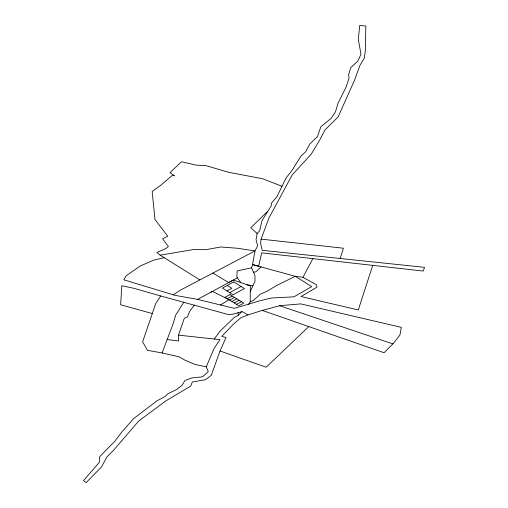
<?xml version="1.0" encoding="UTF-8"?>
<svg xmlns="http://www.w3.org/2000/svg" width="508" height="508" viewBox="0 0 508 508"><rect width="100%" height="100%" fill="white"/><g stroke="black" fill="none" stroke-linecap="round" stroke-linejoin="round"><path stroke-width="0.76" d="M197.644 299.383L234.201 308.337L248.539 304.209L250.209 301.987L250.33 285.928L233.382 280.016L197.644 299.383L175.158 295.383L123.806 279.8L126.308 275.628L140.411 265.932L153.689 260.179L164.103 257.658M261.093 239.122L260.572 243.23L262.223 250.323L424.548 267.341L423.158 271.05L261.734 252.87L258.597 266.23L252.559 264.579L254.991 250.908L257.67 245.891L256.057 239.617L257.105 233.496L259.62 230.854L262.033 220.593L271.386 205.562L271.253 203.333L276.898 196.806L286.048 177.946L291.725 170.853L301.028 156.007L305.587 151.892L309.721 144.088L317.506 136.519L320.84 126.733L331.241 118.262L335.477 111.811L338.036 103.213L346.1 87.065L349.079 77.972L348.621 74.759L350.685 67.723L357.924 60.96L360.966 54.223L358.299 39.268L359.759 25.4L365.843 26.06L365.36 50.457L364.287 58.166L360.147 64.935L354.489 80.277L338.214 116.815L325.012 129.902L320.11 139.363L311.207 154.172L292.189 174.949L268.942 218.008L261.093 239.122L343.414 248.221L340.182 258.489M250.285 291.497L255.016 281.172L254.914 275.311L251.574 267.824L252.559 264.579L295.3 276.308L302.959 277.305L316.541 284.785L316.935 287.198L300.984 296.551L358.286 309.95L372.751 265.278M241.7 311.715L233.782 313.95L228.93 314.725L160.642 295.948L155.746 303.53L142.621 341.833L147.46 350.304L162.077 352.965L179.083 356.794L184.906 360.147L194.723 364.382L206.261 366.833L208.267 371.57L202.476 376.841L191.776 377.971L184.982 380.435L182.023 385.369L176.447 389.553L167.824 393.795L165.183 396.386L156.794 400.958L133.579 418.643L121.799 432.054L114.598 441.528L99.695 456.705L99.314 462.331L83.452 480.676L86.125 482.6L101.511 466.947L106.985 456.794L113.856 449.955L138.767 420.942L166.23 400.653L190.627 386.175L192.335 382.003L205.594 379.673L211.245 375.31L220.047 351.003L226.047 337.49L221.742 336.353L233.686 323.939L240.868 317.735L247.929 314.922L262.255 310.42L279.61 305.733L300.774 303.892L401.326 327.362L399.948 334.994L393.573 343.129L384.08 352.736L262.255 310.42M167.202 339.541L178.53 340.982L178.473 335.128L184.334 318.199L187.357 316.986L189.694 311.334L194.374 305.073M162.077 352.965L172.853 324.51L175.774 314.922L183.864 302.139M206.261 366.833L214.097 348.412L219.951 339.649L178.473 335.128M302.959 277.305L312.947 258.426M214.306 339.052L219.831 331.356L233.826 317.843L238.449 315.189L241.935 311.461L247.929 314.922M267.9 211.163L250.774 227.705L257.105 233.496M308.775 326.58L266.16 367.227L220.047 351.003M261.099 266.922L255.937 271.799L253.409 272.244M173.222 294.799L180.543 290.093L254.991 250.908L237.153 248.228L220.745 246.99L205.899 249.682L193.726 249.53L160.096 255.168L156.921 252.489L165.913 248.52L168.402 246.558L162.624 238.785L167.78 236.303L154.972 219.418L152.171 191.484L161.144 184.931L172.168 175.52L174.695 175.787L169.939 172.714L181.534 161.766L196.348 165.157L205.804 165.583L228.752 172.339L262.547 178.721L282.01 186.277M220.485 304.978L229.038 299.72L212.395 291.376L210.687 292.303M226.936 290.951L231.839 288.296L227.241 285.464M229.692 292.646L241.09 286.48M227.368 298.691L232.27 296.037M229.667 300.107L234.569 297.453M231.966 301.523L236.868 298.869M234.264 302.939L239.166 300.285M236.563 304.356L241.465 301.701M240.678 282.562L237.414 277.832L228.644 282.581L212.871 273.025M250.209 301.987L253.733 300.177L260.394 294.151L267.24 291.154L276.32 285.661L295.3 276.308L311.709 286.626L293.941 296.824L271.132 298.037L258.064 301.269L248.539 304.209M251.574 267.824L237.147 270.91L236.798 276.727L237.414 277.832M246.913 284.74L252.819 285.712M152.248 313.531L120.631 304.768L121.825 285.706L133.433 288.201L160.642 295.948M279.61 305.733L392.83 343.878M160.096 255.168L199.86 279.895M237.973 312.769L238.449 315.189M233.737 281.953L222.339 288.119L233.083 294.735L244.475 288.569L233.737 281.953M229.978 294.621L225.069 297.275L238.862 305.765L243.764 303.117L229.978 294.621"/></g></svg>
